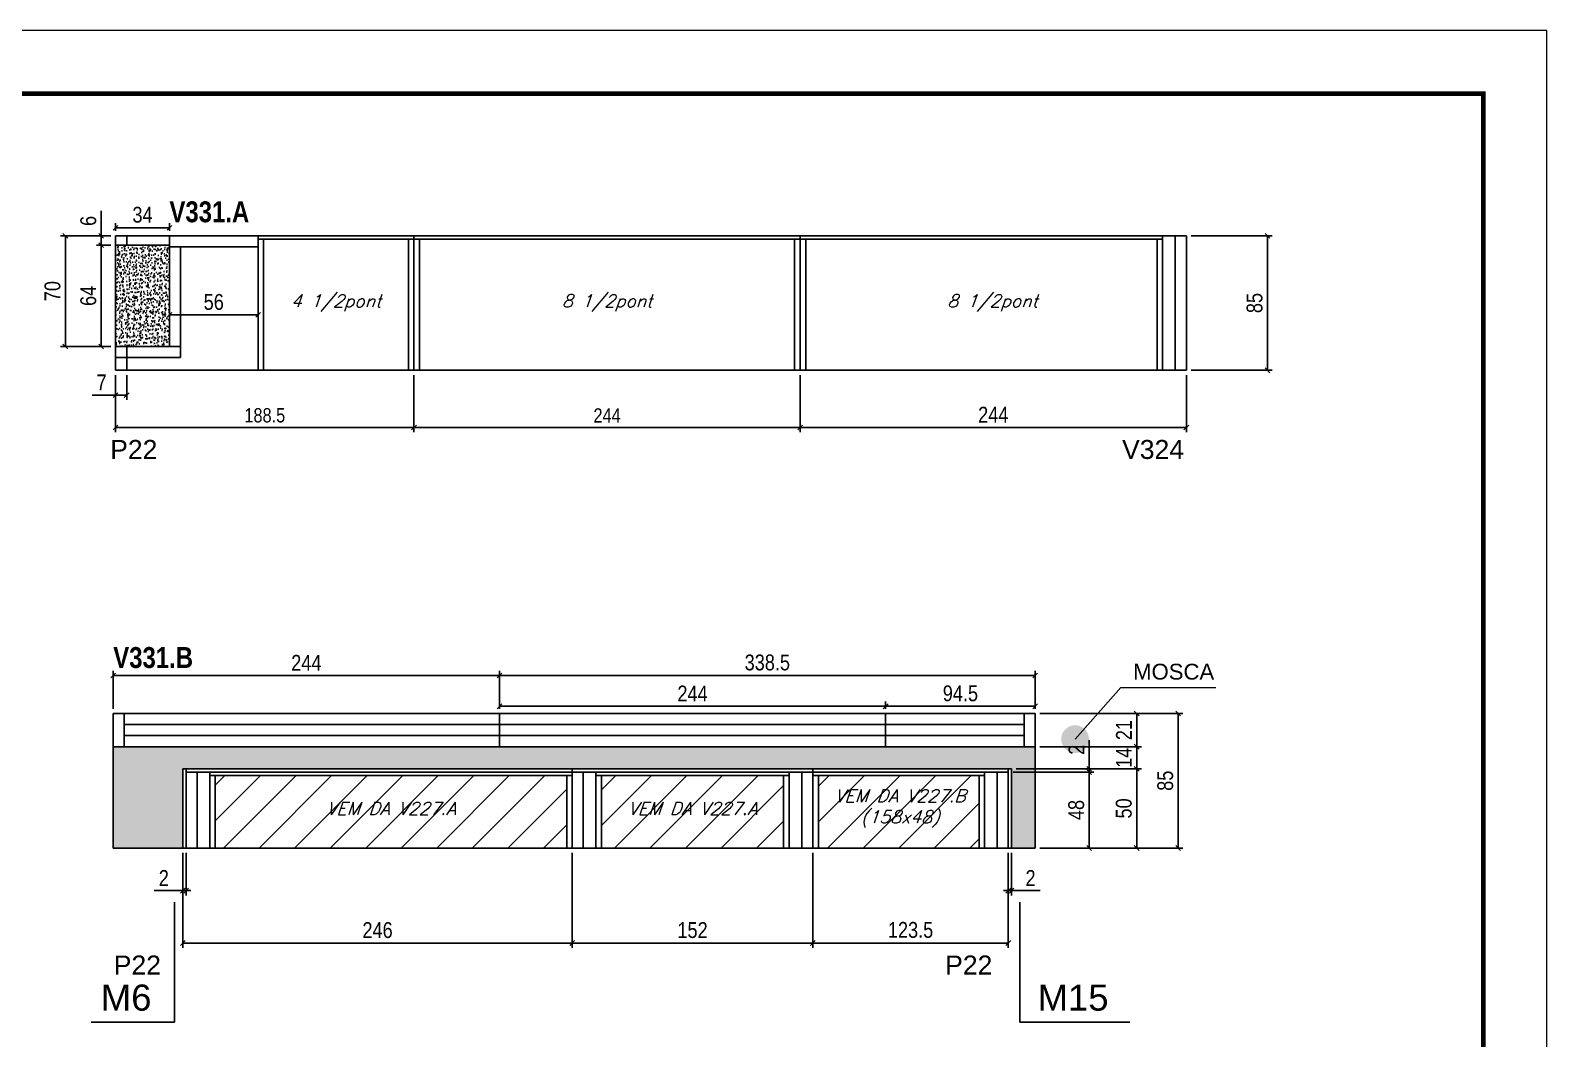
# Model space of a CAD drawing. Extents: x 2603 to 22413, y 1253 to 30260.
# Drawn here: x 16865 to 17823, y 23489 to 24126 of the extents above; entities that cross this region are included whole.
import ezdxf

# ---------------------------------------------------------------- set-up
doc = ezdxf.new("R2010")
doc.units = 0
doc.linetypes.add('DASHED', pattern=[0.75, 0.5, -0.25])
doc.linetypes.add('HIDDEN', pattern=[0.375, 0.25, -0.125])
for name, color, linetype in [('5', 5, 'Continuous'), ('COTA', 241, 'Continuous'), ('NOMENCLATURA', 7, 'Continuous'), ('Painéis', 200, 'Continuous'), ('SARR_2.2x7', 40, 'Continuous'), ('SARR_3.5x7', 81, 'Continuous'), ('texto', 7, 'Continuous')]:
    doc.layers.add(name, color=color, linetype=linetype)
for name, color, linetype, lineweight in [('CARIMBO', 255, 'Continuous', 9), ('Folhas', 255, 'Continuous', 9), ('Hachura', 251, 'Continuous', 9), ('SARRAFO DE PRESSAO', 251, 'DASHED', 9)]:
    doc.layers.add(name, color=color, linetype=linetype, lineweight=lineweight)
doc.styles.add('ARIAL', font='arial.ttf')
doc.styles.add('COTA TECNICA', font='techl___.ttf', dxfattribs={"height": 10})
doc.styles.add('COTA TECNICA-50', font='techl___.ttf', dxfattribs={"height": 9})
doc.styles.add('Romans', font='romans.shx')
doc.styles.get("Standard").update_dxf_attribs({"font": 'arial.ttf'})
doc.styles.add('TECNICA', font='techb___.ttf', dxfattribs={"height": 10})
doc.dimstyles.new('3x', dxfattribs={"dimtxt": 10, "dimasz": 5, "dimexe": 7, "dimexo": 5, "dimgap": 4, "dimtad": 1, "dimdec": 4, "dimlfac": 0.333333, "dimdsep": 46, "dimtxsty": 'Standard', "dimblk": 'DOT', "dimcen": 0.09, "dimclrd": 1, "dimclre": 1, "dimclrt": 2, "dimadec": 0, "dimazin": 2, "dimtfac": 1, "dimtdec": 4, "dimtmove": 0, "dimatfit": 3, "dimldrblk": 'DOT', "dimfxl": 1, "dimtolj": 1, "dimtzin": 0, "dimlwd": 9, "dimlwe": 9, "dimarcsym": 0})
doc.dimstyles.new('COTA PAINEL-50', dxfattribs={"dimtxt": 9, "dimasz": 3, "dimexe": 3, "dimexo": 3, "dimgap": 3, "dimtad": 1, "dimdec": 1, "dimzin": 12, "dimdsep": 46, "dimtxsty": 'COTA TECNICA-50', "dimblk1": 'OBLIQUE', "dimblk2": 'OBLIQUE', "dimsah": 1, "dimcen": 0.9, "dimclrd": 4, "dimclre": 4, "dimclrt": 240, "dimadec": 1, "dimazin": 3, "dimtfac": 1, "dimtdec": 1, "dimtmove": 0, "dimatfit": 3, "dimfxl": 1, "dimtolj": 1, "dimtzin": 12, "dimarcsym": 0})
doc.dimstyles.new('PAINEL', dxfattribs={"dimtxt": 10, "dimasz": 3, "dimexe": 3, "dimexo": 3, "dimgap": 3, "dimtad": 1, "dimdec": 1, "dimzin": 12, "dimdsep": 46, "dimtxsty": 'COTA TECNICA', "dimblk1": 'OBLIQUE', "dimblk2": 'OBLIQUE', "dimsah": 1, "dimcen": 0.9, "dimclrd": 4, "dimclre": 4, "dimclrt": 240, "dimadec": 1, "dimazin": 3, "dimtfac": 1, "dimtdec": 1, "dimtmove": 0, "dimatfit": 3, "dimfxl": 1, "dimtolj": 1, "dimtzin": 12, "dimarcsym": 0})

# ---------------------------------------------------------------- blocks, each defined once
blk = doc.blocks.new('9999999999')
at = {"layer": 'Folhas'}
blk.add_lwpolyline([(98138.98, 34190.21), (99623.98, 34190.21), (99623.98, 35240.21), (98138.98, 35240.21)], close=True, dxfattribs=at)
at = {"layer": 'Folhas', "color": 30, "const_width": 3}
blk.add_lwpolyline([(98213.98, 34230.21), (99583.98, 34230.21), (99583.98, 35200.21), (98213.98, 35200.21)], close=True, dxfattribs=at)
blk = doc.blocks.new('_Oblique')
at = {"color": 0, "linetype": 'ByBlock', "lineweight": -2}
blk.add_line((-0.5, -0.5), (0.5, 0.5), dxfattribs=at)
blk = doc.blocks.new('*D129')
at = {"layer": 'COTA', "color": 4, "linetype": 'ByBlock', "lineweight": -2, "transparency": 16777216}
for p, q in [((17107.23, 23908.58), (17107.23, 23872.5)), ((17351.23, 23908.58), (17351.23, 23872.5)), ((17351.23, 23875.5), (17107.23, 23875.5))]:
    blk.add_line(p, q, dxfattribs=at)
at = {"layer": 'Defpoints', "color": 0, "linetype": 'ByBlock', "transparency": 16777216}
for p in [(17107.23, 23911.58), (17351.23, 23911.58), (17107.23, 23875.5)]:
    blk.add_point(p, dxfattribs=at)
at = {"layer": 'COTA', "color": 4, "linetype": 'ByBlock', "lineweight": -2, "transparency": 16777216, "xscale": 3, "yscale": 3, "zscale": 3, "rotation": 180}
blk.add_blockref('_Oblique', (17107.23, 23875.5), dxfattribs=at)
at = {"layer": 'COTA', "color": 4, "linetype": 'ByBlock', "lineweight": -2, "transparency": 16777216, "xscale": 3, "yscale": 3, "zscale": 3}
blk.add_blockref('_Oblique', (17351.23, 23875.5), dxfattribs=at)
at = {"layer": 'COTA', "color": 240, "linetype": 'ByBlock', "transparency": 16777216, "insert": (17229.23, 23883.06), "char_height": 9, "attachment_point": 5, "style": 'COTA TECNICA-50'}
blk.add_mtext('\\A1;244', dxfattribs=at)
blk = doc.blocks.new('*D959')
at = {"layer": 'COTA', "color": 4, "linetype": 'ByBlock', "lineweight": -2, "transparency": 16777216}
for p, q in [((16918.73, 23908.58), (16918.73, 23872.5)), ((17107.23, 23908.58), (17107.23, 23872.5)), ((17107.23, 23875.5), (16918.73, 23875.5))]:
    blk.add_line(p, q, dxfattribs=at)
at = {"layer": 'Defpoints', "color": 0, "linetype": 'ByBlock', "transparency": 16777216}
for p in [(16918.73, 23911.58), (17107.23, 23911.58), (16918.73, 23875.5)]:
    blk.add_point(p, dxfattribs=at)
at = {"layer": 'COTA', "color": 4, "linetype": 'ByBlock', "lineweight": -2, "transparency": 16777216, "xscale": 3, "yscale": 3, "zscale": 3, "rotation": 180}
blk.add_blockref('_Oblique', (16918.73, 23875.5), dxfattribs=at)
at = {"layer": 'COTA', "color": 4, "linetype": 'ByBlock', "lineweight": -2, "transparency": 16777216, "xscale": 3, "yscale": 3, "zscale": 3}
blk.add_blockref('_Oblique', (17107.23, 23875.5), dxfattribs=at)
at = {"layer": 'COTA', "color": 240, "linetype": 'ByBlock', "transparency": 16777216, "insert": (17012.98, 23883.11), "char_height": 9, "attachment_point": 5, "style": 'COTA TECNICA-50'}
blk.add_mtext('\\A1;188.5', dxfattribs=at)
blk = doc.blocks.new('*D960')
at = {"layer": 'COTA', "color": 4, "linetype": 'ByBlock', "lineweight": -2, "transparency": 16777216}
for p, q in [((17351.23, 23908.58), (17351.23, 23872.5)), ((17595.23, 23908.58), (17595.23, 23872.5)), ((17351.23, 23875.5), (17595.23, 23875.5))]:
    blk.add_line(p, q, dxfattribs=at)
at = {"layer": 'Defpoints', "color": 0, "linetype": 'ByBlock', "transparency": 16777216}
for p in [(17351.23, 23911.58), (17595.23, 23911.58), (17595.23, 23875.5)]:
    blk.add_point(p, dxfattribs=at)
at = {"layer": 'COTA', "color": 4, "linetype": 'ByBlock', "lineweight": -2, "transparency": 16777216, "xscale": 3, "yscale": 3, "zscale": 3, "rotation": 180}
blk.add_blockref('_Oblique', (17351.23, 23875.5), dxfattribs=at)
at = {"layer": 'COTA', "color": 4, "linetype": 'ByBlock', "lineweight": -2, "transparency": 16777216, "xscale": 3, "yscale": 3, "zscale": 3}
blk.add_blockref('_Oblique', (17595.23, 23875.5), dxfattribs=at)
at = {"layer": 'COTA', "color": 240, "linetype": 'ByBlock', "transparency": 16777216, "insert": (17473.23, 23883.57), "char_height": 10, "attachment_point": 5, "style": 'COTA TECNICA'}
blk.add_mtext('\\A1;244', dxfattribs=at)
blk = doc.blocks.new('*D961')
at = {"layer": 'COTA', "color": 4, "linetype": 'ByBlock', "lineweight": -2, "transparency": 16777216}
for p, q in [((17598.23, 23996.58), (17649.47, 23996.58)), ((17646.47, 23911.58), (17646.47, 23996.58)), ((17598.23, 23911.58), (17649.47, 23911.58))]:
    blk.add_line(p, q, dxfattribs=at)
at = {"layer": 'Defpoints', "color": 0, "linetype": 'ByBlock', "transparency": 16777216}
for p in [(17595.23, 23996.58), (17646.47, 23996.58), (17595.23, 23911.58)]:
    blk.add_point(p, dxfattribs=at)
at = {"layer": 'COTA', "color": 4, "linetype": 'ByBlock', "lineweight": -2, "transparency": 16777216, "xscale": 3, "yscale": 3, "zscale": 3}
for p, rotation in [((17646.47, 23996.58), 90), ((17646.47, 23911.58), 270)]:
    blk.add_blockref('_Oblique', p, dxfattribs=dict(at, rotation=rotation))
at = {"layer": 'COTA', "color": 240, "linetype": 'ByBlock', "transparency": 16777216, "insert": (17638.34, 23954.08), "char_height": 10, "attachment_point": 5, "rotation": 90, "style": 'COTA TECNICA'}
blk.add_mtext('\\A1;85', dxfattribs=at)
blk = doc.blocks.new('*D962')
at = {"layer": 'COTA', "color": 4, "linetype": 'ByBlock', "lineweight": -2, "transparency": 16777216}
for p, q in [((16918.73, 23908.58), (16918.73, 23892.87)), ((16925.73, 23908.58), (16925.73, 23892.87)), ((16918.73, 23895.87), (16904, 23895.87)), ((16925.73, 23895.87), (16918.73, 23895.87))]:
    blk.add_line(p, q, dxfattribs=at)
at = {"layer": 'Defpoints', "color": 0, "linetype": 'ByBlock', "transparency": 16777216}
for p in [(16918.73, 23911.58), (16925.73, 23911.58), (16918.73, 23895.87)]:
    blk.add_point(p, dxfattribs=at)
at = {"layer": 'COTA', "color": 4, "linetype": 'ByBlock', "lineweight": -2, "transparency": 16777216, "xscale": 3, "yscale": 3, "zscale": 3, "rotation": 180}
blk.add_blockref('_Oblique', (16918.73, 23895.87), dxfattribs=at)
at = {"layer": 'COTA', "color": 4, "linetype": 'ByBlock', "lineweight": -2, "transparency": 16777216, "xscale": 3, "yscale": 3, "zscale": 3}
blk.add_blockref('_Oblique', (16925.73, 23895.87), dxfattribs=at)
at = {"layer": 'COTA', "color": 240, "linetype": 'ByBlock', "transparency": 16777216, "insert": (16909.87, 23903.94), "char_height": 10, "attachment_point": 5, "style": 'COTA TECNICA'}
blk.add_mtext('\\A1;7', dxfattribs=at)
blk = doc.blocks.new('*D963')
at = {"layer": 'COTA', "color": 4, "linetype": 'ByBlock', "lineweight": -2, "transparency": 16777216}
for p, q in [((16915.73, 23990.58), (16906.61, 23990.58)), ((16909.61, 23926.58), (16909.61, 23990.58)), ((16915.73, 23926.58), (16906.61, 23926.58))]:
    blk.add_line(p, q, dxfattribs=at)
at = {"layer": 'Defpoints', "color": 0, "linetype": 'ByBlock', "transparency": 16777216}
for p in [(16909.61, 23990.58), (16918.73, 23990.58), (16918.73, 23926.58)]:
    blk.add_point(p, dxfattribs=at)
at = {"layer": 'COTA', "color": 4, "linetype": 'ByBlock', "lineweight": -2, "transparency": 16777216, "xscale": 3, "yscale": 3, "zscale": 3}
for p, rotation in [((16909.61, 23990.58), 90), ((16909.61, 23926.58), 270)]:
    blk.add_blockref('_Oblique', p, dxfattribs=dict(at, rotation=rotation))
at = {"layer": 'COTA', "color": 240, "linetype": 'ByBlock', "transparency": 16777216, "insert": (16901.51, 23958.58), "char_height": 10, "attachment_point": 5, "rotation": 90, "style": 'COTA TECNICA'}
blk.add_mtext('\\A1;64', dxfattribs=at)
blk = doc.blocks.new('*D964')
at = {"layer": 'COTA', "color": 4, "linetype": 'ByBlock', "lineweight": -2, "transparency": 16777216}
for p, q in [((16915.73, 23996.58), (16883.98, 23996.58)), ((16886.98, 23926.58), (16886.98, 23996.58)), ((16915.73, 23926.58), (16883.98, 23926.58))]:
    blk.add_line(p, q, dxfattribs=at)
at = {"layer": 'Defpoints', "color": 0, "linetype": 'ByBlock', "transparency": 16777216}
for p in [(16886.98, 23996.58), (16918.73, 23996.58), (16918.73, 23926.58)]:
    blk.add_point(p, dxfattribs=at)
at = {"layer": 'COTA', "color": 4, "linetype": 'ByBlock', "lineweight": -2, "transparency": 16777216, "xscale": 3, "yscale": 3, "zscale": 3}
for p, rotation in [((16886.98, 23996.58), 90), ((16886.98, 23926.58), 270)]:
    blk.add_blockref('_Oblique', p, dxfattribs=dict(at, rotation=rotation))
at = {"layer": 'COTA', "color": 240, "linetype": 'ByBlock', "transparency": 16777216, "insert": (16878.87, 23961.58), "char_height": 10, "attachment_point": 5, "rotation": 90, "style": 'COTA TECNICA'}
blk.add_mtext('\\A1;70', dxfattribs=at)
blk = doc.blocks.new('*D965')
at = {"layer": 'COTA', "color": 4, "linetype": 'ByBlock', "lineweight": -2, "transparency": 16777216}
for p, q in [((16909.61, 23996.58), (16909.61, 24012.25)), ((16915.73, 23996.58), (16906.61, 23996.58)), ((16915.73, 23990.58), (16906.61, 23990.58)), ((16909.61, 23990.58), (16909.61, 23996.58))]:
    blk.add_line(p, q, dxfattribs=at)
at = {"layer": 'Defpoints', "color": 0, "linetype": 'ByBlock', "transparency": 16777216}
for p in [(16909.61, 23996.58), (16918.73, 23996.58), (16918.73, 23990.58)]:
    blk.add_point(p, dxfattribs=at)
at = {"layer": 'COTA', "color": 4, "linetype": 'ByBlock', "lineweight": -2, "transparency": 16777216, "xscale": 3, "yscale": 3, "zscale": 3}
for p, rotation in [((16909.61, 23996.58), 90), ((16909.61, 23990.58), 270)]:
    blk.add_blockref('_Oblique', p, dxfattribs=dict(at, rotation=rotation))
at = {"layer": 'COTA', "color": 240, "linetype": 'ByBlock', "transparency": 16777216, "insert": (16901.51, 24005.92), "char_height": 10, "attachment_point": 5, "rotation": 90, "style": 'COTA TECNICA'}
blk.add_mtext('\\A1;6', dxfattribs=at)
blk = doc.blocks.new('*D966')
at = {"layer": 'COTA', "color": 4, "linetype": 'ByBlock', "lineweight": -2, "transparency": 16777216}
for p, q in [((16918.73, 23999.58), (16918.73, 24004.56)), ((16952.73, 24001.56), (16918.73, 24001.56)), ((16952.73, 23999.58), (16952.73, 24004.56))]:
    blk.add_line(p, q, dxfattribs=at)
at = {"layer": 'Defpoints', "color": 0, "linetype": 'ByBlock', "transparency": 16777216}
for p in [(16918.73, 24001.56), (16918.73, 23996.58), (16952.73, 23996.58)]:
    blk.add_point(p, dxfattribs=at)
at = {"layer": 'COTA', "color": 4, "linetype": 'ByBlock', "lineweight": -2, "transparency": 16777216, "xscale": 3, "yscale": 3, "zscale": 3, "rotation": 180}
blk.add_blockref('_Oblique', (16918.73, 24001.56), dxfattribs=at)
at = {"layer": 'COTA', "color": 4, "linetype": 'ByBlock', "lineweight": -2, "transparency": 16777216, "xscale": 3, "yscale": 3, "zscale": 3}
blk.add_blockref('_Oblique', (16952.73, 24001.56), dxfattribs=at)
at = {"layer": 'COTA', "color": 240, "linetype": 'ByBlock', "transparency": 16777216, "insert": (16935.73, 24009.78), "char_height": 10, "attachment_point": 5, "style": 'COTA TECNICA'}
blk.add_mtext('\\A1;34', dxfattribs=at)
blk = doc.blocks.new('*D967')
at = {"layer": 'COTA', "color": 4, "linetype": 'ByBlock', "lineweight": -2, "transparency": 16777216}
for p, q in [((16952.73, 23958.58), (16952.73, 23943.58)), ((17008.73, 23951.08), (17008.73, 23943.58)), ((16952.73, 23946.58), (17008.73, 23946.58))]:
    blk.add_line(p, q, dxfattribs=at)
at = {"layer": 'Defpoints', "color": 0, "linetype": 'ByBlock', "transparency": 16777216}
for p in [(16952.73, 23961.58), (17008.73, 23954.08), (17008.73, 23946.58)]:
    blk.add_point(p, dxfattribs=at)
at = {"layer": 'COTA', "color": 4, "linetype": 'ByBlock', "lineweight": -2, "transparency": 16777216, "xscale": 3, "yscale": 3, "zscale": 3, "rotation": 180}
blk.add_blockref('_Oblique', (16952.73, 23946.58), dxfattribs=at)
at = {"layer": 'COTA', "color": 4, "linetype": 'ByBlock', "lineweight": -2, "transparency": 16777216, "xscale": 3, "yscale": 3, "zscale": 3}
blk.add_blockref('_Oblique', (17008.73, 23946.58), dxfattribs=at)
at = {"layer": 'COTA', "color": 240, "linetype": 'ByBlock', "transparency": 16777216, "insert": (16980.73, 23954.69), "char_height": 10, "attachment_point": 5, "style": 'COTA TECNICA'}
blk.add_mtext('\\A1;56', dxfattribs=at)
blk = doc.blocks.new('*D968')
at = {"layer": 'COTA', "color": 4, "linetype": 'ByBlock', "lineweight": -2, "transparency": 16777216}
for p, q in [((16961.23, 23606.88), (16961.23, 23546.88)), ((17207.23, 23606.88), (17207.23, 23546.88)), ((17207.23, 23549.88), (16961.23, 23549.88))]:
    blk.add_line(p, q, dxfattribs=at)
at = {"layer": 'Defpoints', "color": 0, "linetype": 'ByBlock', "transparency": 16777216}
for p in [(16961.23, 23609.88), (17207.23, 23609.88), (16961.23, 23549.88)]:
    blk.add_point(p, dxfattribs=at)
at = {"layer": 'COTA', "color": 4, "linetype": 'ByBlock', "lineweight": -2, "transparency": 16777216, "xscale": 3, "yscale": 3, "zscale": 3, "rotation": 180}
blk.add_blockref('_Oblique', (16961.23, 23549.88), dxfattribs=at)
at = {"layer": 'COTA', "color": 4, "linetype": 'ByBlock', "lineweight": -2, "transparency": 16777216, "xscale": 3, "yscale": 3, "zscale": 3}
blk.add_blockref('_Oblique', (17207.23, 23549.88), dxfattribs=at)
at = {"layer": 'COTA', "color": 240, "linetype": 'ByBlock', "transparency": 16777216, "insert": (17084.23, 23557.98), "char_height": 10, "attachment_point": 5, "style": 'COTA TECNICA'}
blk.add_mtext('\\A1;246', dxfattribs=at)
blk = doc.blocks.new('*D969')
at = {"layer": 'COTA', "color": 4, "linetype": 'ByBlock', "lineweight": -2, "transparency": 16777216}
for p, q in [((17207.23, 23606.88), (17207.23, 23546.88)), ((17359.23, 23606.88), (17359.23, 23546.88)), ((17207.23, 23549.88), (17359.23, 23549.88))]:
    blk.add_line(p, q, dxfattribs=at)
at = {"layer": 'Defpoints', "color": 0, "linetype": 'ByBlock', "transparency": 16777216}
for p in [(17207.23, 23609.88), (17359.23, 23609.88), (17359.23, 23549.88)]:
    blk.add_point(p, dxfattribs=at)
at = {"layer": 'COTA', "color": 4, "linetype": 'ByBlock', "lineweight": -2, "transparency": 16777216, "xscale": 3, "yscale": 3, "zscale": 3, "rotation": 180}
blk.add_blockref('_Oblique', (17207.23, 23549.88), dxfattribs=at)
at = {"layer": 'COTA', "color": 4, "linetype": 'ByBlock', "lineweight": -2, "transparency": 16777216, "xscale": 3, "yscale": 3, "zscale": 3}
blk.add_blockref('_Oblique', (17359.23, 23549.88), dxfattribs=at)
at = {"layer": 'COTA', "color": 240, "linetype": 'ByBlock', "transparency": 16777216, "insert": (17283.23, 23557.99), "char_height": 10, "attachment_point": 5, "style": 'COTA TECNICA'}
blk.add_mtext('\\A1;152', dxfattribs=at)
blk = doc.blocks.new('*D970')
at = {"layer": 'COTA', "color": 4, "linetype": 'ByBlock', "lineweight": -2, "transparency": 16777216}
for p, q in [((17359.23, 23606.88), (17359.23, 23546.88)), ((17482.73, 23606.88), (17482.73, 23546.88)), ((17359.23, 23549.88), (17482.73, 23549.88))]:
    blk.add_line(p, q, dxfattribs=at)
at = {"layer": 'Defpoints', "color": 0, "linetype": 'ByBlock', "transparency": 16777216}
for p in [(17359.23, 23609.88), (17482.73, 23609.88), (17482.73, 23549.88)]:
    blk.add_point(p, dxfattribs=at)
at = {"layer": 'COTA', "color": 4, "linetype": 'ByBlock', "lineweight": -2, "transparency": 16777216, "xscale": 3, "yscale": 3, "zscale": 3, "rotation": 180}
blk.add_blockref('_Oblique', (17359.23, 23549.88), dxfattribs=at)
at = {"layer": 'COTA', "color": 4, "linetype": 'ByBlock', "lineweight": -2, "transparency": 16777216, "xscale": 3, "yscale": 3, "zscale": 3}
blk.add_blockref('_Oblique', (17482.73, 23549.88), dxfattribs=at)
at = {"layer": 'COTA', "color": 240, "linetype": 'ByBlock', "transparency": 16777216, "insert": (17420.98, 23558.1), "char_height": 10, "attachment_point": 5, "style": 'COTA TECNICA'}
blk.add_mtext('\\A1;123.5', dxfattribs=at)
blk = doc.blocks.new('*D971')
at = {"layer": 'COTA', "color": 4, "linetype": 'ByBlock', "lineweight": -2, "transparency": 16777216}
for p, q in [((16961.23, 23606.88), (16961.23, 23579.95)), ((16963.23, 23606.88), (16963.23, 23579.95)), ((16961.23, 23582.95), (16943.12, 23582.95)), ((16963.23, 23582.95), (16961.23, 23582.95)), ((16963.23, 23582.95), (16966.23, 23582.95))]:
    blk.add_line(p, q, dxfattribs=at)
at = {"layer": 'Defpoints', "color": 0, "linetype": 'ByBlock', "transparency": 16777216}
for p in [(16961.23, 23609.88), (16963.23, 23609.88), (16961.23, 23582.95)]:
    blk.add_point(p, dxfattribs=at)
at = {"layer": 'COTA', "color": 4, "linetype": 'ByBlock', "lineweight": -2, "transparency": 16777216, "xscale": 3, "yscale": 3, "zscale": 3}
blk.add_blockref('_Oblique', (16961.23, 23582.95), dxfattribs=at)
at = {"layer": 'COTA', "color": 4, "linetype": 'ByBlock', "lineweight": -2, "transparency": 16777216, "xscale": 3, "yscale": 3, "zscale": 3, "rotation": 180}
blk.add_blockref('_Oblique', (16963.23, 23582.95), dxfattribs=at)
at = {"layer": 'COTA', "color": 240, "linetype": 'ByBlock', "transparency": 16777216, "insert": (16949.18, 23590.95), "char_height": 10, "attachment_point": 5, "style": 'COTA TECNICA'}
blk.add_mtext('\\A1;2', dxfattribs=at)
blk = doc.blocks.new('*D130')
at = {"layer": 'COTA', "color": 4, "linetype": 'ByBlock', "lineweight": -2, "transparency": 16777216}
for p, q in [((17482.73, 23606.88), (17482.73, 23579.95)), ((17484.73, 23606.88), (17484.73, 23579.95)), ((17482.73, 23582.95), (17479.73, 23582.95)), ((17482.73, 23582.95), (17484.73, 23582.95)), ((17484.73, 23582.95), (17502.84, 23582.95))]:
    blk.add_line(p, q, dxfattribs=at)
at = {"layer": 'Defpoints', "color": 0, "linetype": 'ByBlock', "transparency": 16777216}
for p in [(17482.73, 23609.88), (17484.73, 23609.88), (17484.73, 23582.95)]:
    blk.add_point(p, dxfattribs=at)
at = {"layer": 'COTA', "color": 4, "linetype": 'ByBlock', "lineweight": -2, "transparency": 16777216, "xscale": 3, "yscale": 3, "zscale": 3}
blk.add_blockref('_Oblique', (17482.73, 23582.95), dxfattribs=at)
at = {"layer": 'COTA', "color": 4, "linetype": 'ByBlock', "lineweight": -2, "transparency": 16777216, "xscale": 3, "yscale": 3, "zscale": 3, "rotation": 180}
blk.add_blockref('_Oblique', (17484.73, 23582.95), dxfattribs=at)
at = {"layer": 'COTA', "color": 240, "linetype": 'ByBlock', "transparency": 16777216, "insert": (17496.79, 23590.95), "char_height": 10, "attachment_point": 5, "style": 'COTA TECNICA'}
blk.add_mtext('\\A1;2', dxfattribs=at)
blk = doc.blocks.new('*D972')
at = {"layer": 'COTA', "color": 4, "linetype": 'ByBlock', "lineweight": -2, "transparency": 16777216}
for p, q in [((16917.23, 23697.88), (16917.23, 23721.77)), ((17161.23, 23697.88), (17161.23, 23721.77)), ((16917.23, 23718.77), (17161.23, 23718.77))]:
    blk.add_line(p, q, dxfattribs=at)
at = {"layer": 'Defpoints', "color": 0, "linetype": 'ByBlock', "transparency": 16777216}
for p in [(17161.23, 23718.77), (16917.23, 23694.88), (17161.23, 23694.88)]:
    blk.add_point(p, dxfattribs=at)
at = {"layer": 'COTA', "color": 4, "linetype": 'ByBlock', "lineweight": -2, "transparency": 16777216, "xscale": 3, "yscale": 3, "zscale": 3, "rotation": 180}
blk.add_blockref('_Oblique', (16917.23, 23718.77), dxfattribs=at)
at = {"layer": 'COTA', "color": 4, "linetype": 'ByBlock', "lineweight": -2, "transparency": 16777216, "xscale": 3, "yscale": 3, "zscale": 3}
blk.add_blockref('_Oblique', (17161.23, 23718.77), dxfattribs=at)
at = {"layer": 'COTA', "color": 240, "linetype": 'ByBlock', "transparency": 16777216, "insert": (17039.23, 23726.84), "char_height": 10, "attachment_point": 5, "style": 'COTA TECNICA'}
blk.add_mtext('\\A1;244', dxfattribs=at)
blk = doc.blocks.new('*D973')
at = {"layer": 'COTA', "color": 4, "linetype": 'ByBlock', "lineweight": -2, "transparency": 16777216}
for p, q in [((17161.23, 23697.88), (17161.23, 23721.77)), ((17499.73, 23697.88), (17499.73, 23721.77)), ((17161.23, 23718.77), (17499.73, 23718.77))]:
    blk.add_line(p, q, dxfattribs=at)
at = {"layer": 'Defpoints', "color": 0, "linetype": 'ByBlock', "transparency": 16777216}
for p in [(17499.73, 23718.77), (17161.23, 23694.88), (17499.73, 23694.88)]:
    blk.add_point(p, dxfattribs=at)
at = {"layer": 'COTA', "color": 4, "linetype": 'ByBlock', "lineweight": -2, "transparency": 16777216, "xscale": 3, "yscale": 3, "zscale": 3, "rotation": 180}
blk.add_blockref('_Oblique', (17161.23, 23718.77), dxfattribs=at)
at = {"layer": 'COTA', "color": 4, "linetype": 'ByBlock', "lineweight": -2, "transparency": 16777216, "xscale": 3, "yscale": 3, "zscale": 3}
blk.add_blockref('_Oblique', (17499.73, 23718.77), dxfattribs=at)
at = {"layer": 'COTA', "color": 240, "linetype": 'ByBlock', "transparency": 16777216, "insert": (17330.48, 23727.01), "char_height": 10, "attachment_point": 5, "style": 'COTA TECNICA'}
blk.add_mtext('\\A1;338.5', dxfattribs=at)
blk = doc.blocks.new('*D974')
at = {"layer": 'COTA', "color": 4, "linetype": 'ByBlock', "lineweight": -2, "transparency": 16777216}
for p, q in [((17161.23, 23697.88), (17161.23, 23702.37)), ((17405.23, 23697.88), (17405.23, 23702.37)), ((17161.23, 23699.37), (17405.23, 23699.37))]:
    blk.add_line(p, q, dxfattribs=at)
at = {"layer": 'Defpoints', "color": 0, "linetype": 'ByBlock', "transparency": 16777216}
for p in [(17161.23, 23694.88), (17405.23, 23699.37), (17405.23, 23694.88)]:
    blk.add_point(p, dxfattribs=at)
at = {"layer": 'COTA', "color": 4, "linetype": 'ByBlock', "lineweight": -2, "transparency": 16777216, "xscale": 3, "yscale": 3, "zscale": 3, "rotation": 180}
blk.add_blockref('_Oblique', (17161.23, 23699.37), dxfattribs=at)
at = {"layer": 'COTA', "color": 4, "linetype": 'ByBlock', "lineweight": -2, "transparency": 16777216, "xscale": 3, "yscale": 3, "zscale": 3}
blk.add_blockref('_Oblique', (17405.23, 23699.37), dxfattribs=at)
at = {"layer": 'COTA', "color": 240, "linetype": 'ByBlock', "transparency": 16777216, "insert": (17283.23, 23707.45), "char_height": 10, "attachment_point": 5, "style": 'COTA TECNICA'}
blk.add_mtext('\\A1;244', dxfattribs=at)
blk = doc.blocks.new('*D975')
at = {"layer": 'COTA', "color": 4, "linetype": 'ByBlock', "lineweight": -2, "transparency": 16777216}
for p, q in [((17405.23, 23697.88), (17405.23, 23702.37)), ((17499.73, 23697.88), (17499.73, 23702.37)), ((17405.23, 23699.37), (17499.73, 23699.37))]:
    blk.add_line(p, q, dxfattribs=at)
at = {"layer": 'Defpoints', "color": 0, "linetype": 'ByBlock', "transparency": 16777216}
for p in [(17405.23, 23694.88), (17499.73, 23699.37), (17499.73, 23694.88)]:
    blk.add_point(p, dxfattribs=at)
at = {"layer": 'COTA', "color": 4, "linetype": 'ByBlock', "lineweight": -2, "transparency": 16777216, "xscale": 3, "yscale": 3, "zscale": 3, "rotation": 180}
blk.add_blockref('_Oblique', (17405.23, 23699.37), dxfattribs=at)
at = {"layer": 'COTA', "color": 4, "linetype": 'ByBlock', "lineweight": -2, "transparency": 16777216, "xscale": 3, "yscale": 3, "zscale": 3}
blk.add_blockref('_Oblique', (17499.73, 23699.37), dxfattribs=at)
at = {"layer": 'COTA', "color": 240, "linetype": 'ByBlock', "transparency": 16777216, "insert": (17452.48, 23707.51), "char_height": 10, "attachment_point": 5, "style": 'COTA TECNICA'}
blk.add_mtext('\\A1;94.5', dxfattribs=at)
blk = doc.blocks.new('*D938')
at = {"layer": 'COTA', "color": 4, "linetype": 'ByBlock', "lineweight": -2, "transparency": 16777216}
for p, q in [((17487.73, 23659.88), (17566.84, 23659.88)), ((17563.84, 23609.88), (17563.84, 23659.88)), ((17502.73, 23609.88), (17566.84, 23609.88))]:
    blk.add_line(p, q, dxfattribs=at)
at = {"layer": 'Defpoints', "color": 0, "linetype": 'ByBlock', "transparency": 16777216}
for p in [(17484.73, 23659.88), (17563.84, 23659.88), (17499.73, 23609.88)]:
    blk.add_point(p, dxfattribs=at)
at = {"layer": 'COTA', "color": 4, "linetype": 'ByBlock', "lineweight": -2, "transparency": 16777216, "xscale": 3, "yscale": 3, "zscale": 3}
for p, rotation in [((17563.84, 23659.88), 90), ((17563.84, 23609.88), 270)]:
    blk.add_blockref('_Oblique', p, dxfattribs=dict(at, rotation=rotation))
at = {"layer": 'COTA', "color": 240, "linetype": 'ByBlock', "transparency": 16777216, "insert": (17555.73, 23634.88), "char_height": 10, "attachment_point": 5, "rotation": 90, "style": 'COTA TECNICA'}
blk.add_mtext('\\A1;50', dxfattribs=at)
blk = doc.blocks.new('*D939')
at = {"layer": 'COTA', "color": 4, "linetype": 'ByBlock', "lineweight": -2, "transparency": 16777216}
for p, q in [((17502.73, 23673.88), (17566.84, 23673.88)), ((17563.84, 23659.88), (17563.84, 23673.88)), ((17487.73, 23659.88), (17566.84, 23659.88))]:
    blk.add_line(p, q, dxfattribs=at)
at = {"layer": 'Defpoints', "color": 0, "linetype": 'ByBlock', "transparency": 16777216}
for p in [(17499.73, 23673.88), (17563.84, 23673.88), (17484.73, 23659.88)]:
    blk.add_point(p, dxfattribs=at)
at = {"layer": 'COTA', "color": 4, "linetype": 'ByBlock', "lineweight": -2, "transparency": 16777216, "xscale": 3, "yscale": 3, "zscale": 3}
for p, rotation in [((17563.84, 23673.88), 90), ((17563.84, 23659.88), 270)]:
    blk.add_blockref('_Oblique', p, dxfattribs=dict(at, rotation=rotation))
at = {"layer": 'COTA', "color": 240, "linetype": 'ByBlock', "transparency": 16777216, "insert": (17555.77, 23666.88), "char_height": 10, "attachment_point": 5, "rotation": 90, "style": 'COTA TECNICA'}
blk.add_mtext('\\A1;14', dxfattribs=at)
blk = doc.blocks.new('*D940')
at = {"layer": 'COTA', "color": 4, "linetype": 'ByBlock', "lineweight": -2, "transparency": 16777216}
for p, q in [((17502.73, 23694.88), (17566.84, 23694.88)), ((17563.84, 23694.88), (17563.84, 23673.88)), ((17502.73, 23673.88), (17566.84, 23673.88))]:
    blk.add_line(p, q, dxfattribs=at)
at = {"layer": 'Defpoints', "color": 0, "linetype": 'ByBlock', "transparency": 16777216}
for p in [(17499.73, 23694.88), (17499.73, 23673.88), (17563.84, 23673.88)]:
    blk.add_point(p, dxfattribs=at)
at = {"layer": 'COTA', "color": 4, "linetype": 'ByBlock', "lineweight": -2, "transparency": 16777216, "xscale": 3, "yscale": 3, "zscale": 3}
for p, rotation in [((17563.84, 23694.88), 90), ((17563.84, 23673.88), 270)]:
    blk.add_blockref('_Oblique', p, dxfattribs=dict(at, rotation=rotation))
at = {"layer": 'COTA', "color": 240, "linetype": 'ByBlock', "transparency": 16777216, "insert": (17555.79, 23684.38), "char_height": 10, "attachment_point": 5, "rotation": 90, "style": 'COTA TECNICA'}
blk.add_mtext('\\A1;21', dxfattribs=at)
blk = doc.blocks.new('*D941')
at = {"layer": 'COTA', "color": 4, "linetype": 'ByBlock', "lineweight": -2, "transparency": 16777216}
for p, q in [((17502.73, 23694.88), (17593.05, 23694.88)), ((17590.05, 23609.88), (17590.05, 23694.88)), ((17502.73, 23609.88), (17593.05, 23609.88))]:
    blk.add_line(p, q, dxfattribs=at)
at = {"layer": 'Defpoints', "color": 0, "linetype": 'ByBlock', "transparency": 16777216}
for p in [(17499.73, 23694.88), (17590.05, 23694.88), (17499.73, 23609.88)]:
    blk.add_point(p, dxfattribs=at)
at = {"layer": 'COTA', "color": 4, "linetype": 'ByBlock', "lineweight": -2, "transparency": 16777216, "xscale": 3, "yscale": 3, "zscale": 3}
for p, rotation in [((17590.05, 23694.88), 90), ((17590.05, 23609.88), 270)]:
    blk.add_blockref('_Oblique', p, dxfattribs=dict(at, rotation=rotation))
at = {"layer": 'COTA', "color": 240, "linetype": 'ByBlock', "transparency": 16777216, "insert": (17581.92, 23652.38), "char_height": 10, "attachment_point": 5, "rotation": 90, "style": 'COTA TECNICA'}
blk.add_mtext('\\A1;85', dxfattribs=at)
blk = doc.blocks.new('*D3264')
at = {"layer": 'COTA', "color": 4, "lineweight": -2, "transparency": 16777216}
for p, q in [((17485.73, 23657.88), (17536.78, 23657.88)), ((17533.78, 23609.88), (17533.78, 23657.88)), ((17502.73, 23609.88), (17536.78, 23609.88))]:
    blk.add_line(p, q, dxfattribs=at)
at = {"layer": 'Defpoints', "color": 0, "transparency": 16777216}
for p in [(17482.73, 23657.88), (17533.78, 23657.88), (17499.73, 23609.88)]:
    blk.add_point(p, dxfattribs=at)
at = {"layer": 'COTA', "color": 4, "lineweight": -2, "transparency": 16777216, "xscale": 3, "yscale": 3, "zscale": 3}
for p, rotation in [((17533.78, 23657.88), 90), ((17533.78, 23609.88), 270)]:
    blk.add_blockref('_Oblique', p, dxfattribs=dict(at, rotation=rotation))
at = {"layer": 'COTA', "color": 240, "transparency": 16777216, "insert": (17525.68, 23633.88), "char_height": 10, "attachment_point": 5, "rotation": 90, "style": 'COTA TECNICA'}
blk.add_mtext('\\A1;48', dxfattribs=at)
blk = doc.blocks.new('*D3265')
at = {"layer": 'COTA', "color": 4, "lineweight": -2, "transparency": 16777216}
for p, q in [((17533.78, 23659.88), (17533.78, 23677.99)), ((17485.73, 23657.88), (17536.78, 23657.88)), ((17487.73, 23659.88), (17536.78, 23659.88)), ((17533.78, 23657.88), (17533.78, 23659.88)), ((17533.78, 23657.88), (17533.78, 23654.88))]:
    blk.add_line(p, q, dxfattribs=at)
at = {"layer": 'Defpoints', "color": 0, "transparency": 16777216}
for p in [(17482.73, 23657.88), (17484.73, 23659.88), (17533.78, 23659.88)]:
    blk.add_point(p, dxfattribs=at)
at = {"layer": 'COTA', "color": 4, "lineweight": -2, "transparency": 16777216, "xscale": 3, "yscale": 3, "zscale": 3}
for p, rotation in [((17533.78, 23659.88), 270), ((17533.78, 23657.88), 90)]:
    blk.add_blockref('_Oblique', p, dxfattribs=dict(at, rotation=rotation))
at = {"layer": 'COTA', "color": 240, "transparency": 16777216, "insert": (17525.78, 23671.93), "char_height": 10, "attachment_point": 5, "rotation": 90, "style": 'COTA TECNICA'}
blk.add_mtext('\\A1;2', dxfattribs=at)
blk = doc.blocks.new('_Dot')
at = {"color": 0, "linetype": 'ByBlock', "lineweight": -2}
blk.add_line((-0.5, 0), (-1, 0), dxfattribs=at)
at = {"color": 0, "linetype": 'ByBlock', "const_width": 0.5}
blk.add_lwpolyline([(-0.25, 0, 1), (0.25, 0, 1)], format="xyb", close=True, dxfattribs=at)

msp = doc.modelspace()

# ---------------------------------------------------------------- hatches: boundary and pattern name
at = {"layer": 'COTA', "linetype": 'ByBlock'}
h = msp.add_hatch(dxfattribs=at)
h.set_pattern_fill('AR-CONC', color=256, scale=0.03)
h.set_pattern_definition([(50, (-115771.353, -4963.9002), (5.46554007, -0.47817257), [0.5715, -6.2865]), (355, (-115771.353, -4963.9), (-1.05730264, 5.73170536), [0.4572, -5.02921753]), (100.4514447, (-115770.8977, -4963.94), (4.40823741, 5.25353256), [0.48570026, -5.34270734]), (46.1842, (-115771.353, -4962.376), (8.13237123, -1.26126984), [0.85725, -9.42975]), (96.6355576, (-115770.6755, -4962.481), (7.122124, 7.42278374), [0.7285507, -8.01406824]), (351.184151, (-115771.353, -4962.376), (7.122124, 7.42278374), [0.685799, -7.54379196]), (21, (-115770.591, -4962.7572), (4.54843174, -3.06795595), [0.5715, -6.2865]), (326, (-115770.591, -4962.757), (1.85406085, 5.52563898), [0.4572, -5.0292]), (71.451445, (-115770.212, -4963.013), (6.40249258, 2.45768307), [0.48570026, -5.34269813]), (37.5, (-115771.3532, -4963.9002), (0.092658098, 2.536651166), [0, -4.96824, 0, -5.1054, 0, -5.04825]), (7.5, (-115771.3532, -4963.9002), (2.004589875, 3.005417245), [0, -2.91084, 0, -4.85394, 0, -1.92405]), (327.5, (-115773.0525, -4963.9002), (4.067717855, -0.17186232), [0, -1.905, 0, -5.9436, 0, -7.8867]), (317.5, (-115773.8145, -4963.9002), (4.44387544, 0.76279473), [0, -2.4765, 0, -3.94716, 0, -5.6007])])
h.paths.add_polyline_path([(16952.73, 23990.58), (16918.73, 23990.58), (16918.73, 23926.58), (16952.73, 23926.58)])
h = msp.add_hatch(dxfattribs=at)
h.set_pattern_fill('AR-CONC', color=256, scale=0.03)
h.set_pattern_definition([(50, (-115866.6203, -5351.9134), (5.46554007, -0.47817257), [0.5715, -6.2865]), (355, (-115866.62, -5351.9134), (-1.05730264, 5.73170536), [0.4572, -5.02921753]), (100.4514447, (-115866.165, -5351.953), (4.40823741, 5.25353256), [0.48570026, -5.34270734]), (46.1842, (-115866.62, -5350.3894), (8.13237123, -1.26126984), [0.85725, -9.42975]), (96.6355576, (-115865.9426, -5350.4945), (7.122124, 7.42278374), [0.7285507, -8.01406824]), (351.184151, (-115866.62, -5350.389), (7.122124, 7.42278374), [0.685799, -7.54379196]), (21, (-115865.8583, -5350.7704), (4.54843174, -3.06795595), [0.5715, -6.2865]), (326, (-115865.858, -5350.7704), (1.85406085, 5.52563898), [0.4572, -5.0292]), (71.451445, (-115865.479, -5351.026), (6.40249258, 2.45768307), [0.48570026, -5.34269813]), (37.5, (-115866.6203, -5351.9134), (0.092658098, 2.536651166), [0, -4.96824, 0, -5.1054, 0, -5.04825]), (7.5, (-115866.6203, -5351.9134), (2.004589875, 3.005417245), [0, -2.91084, 0, -4.85394, 0, -1.92405]), (327.5, (-115868.3195, -5351.9134), (4.067717855, -0.17186232), [0, -1.905, 0, -5.9436, 0, -7.8867]), (317.5, (-115869.0815, -5351.9134), (4.44387544, 0.76279473), [0, -2.4765, 0, -3.94716, 0, -5.6007])])
h.paths.add_polyline_path([(16961.23, 23609.88), (16961.23, 23659.88), (17484.73, 23659.88), (17484.73, 23609.88), (17499.73, 23609.88), (17499.73, 23673.88), (16917.23, 23673.88), (16917.23, 23609.88)])
at = {"layer": 'Hachura', "linetype": 'ByBlock'}
h = msp.add_hatch(dxfattribs=at)
h.set_pattern_fill('ANSI31', color=256, scale=5)
h.paths.add_polyline_path([(17203.73, 23609.88), (17203.73, 23655.68), (16981.73, 23655.68), (16981.73, 23609.88)])
h.paths.add_polyline_path([(17340.73, 23609.88), (17340.73, 23655.68), (17225.73, 23655.68), (17225.73, 23609.88)])
h = msp.add_hatch(dxfattribs=at)
h.set_pattern_fill('ANSI31', color=256, scale=5)
h.paths.add_polyline_path([(17464.23, 23609.88), (17464.23, 23655.68), (17362.73, 23655.68), (17362.73, 23609.88)])

# ---------------------------------------------------------------- linework, layer by layer
at = {"layer": 'COTA', "linetype": 'ByBlock'}
for p, q in [((16918.73, 23926.58), (16918.73, 23990.58)), ((17580.23, 23996.58), (17580.23, 23911.58)), ((16917.23, 23609.88), (16917.23, 23673.88)), ((17499.73, 23609.88), (17499.73, 23673.88)), ((16961.23, 23609.88), (16917.23, 23609.88)), ((17484.73, 23609.88), (17499.73, 23609.88))]:
    msp.add_line(p, q, dxfattribs=at)
at = {"layer": 'COTA'}
for p, q in [((16952.73, 23926.58), (16959.73, 23926.58)), ((16959.73, 23926.58), (16959.73, 23919.58))]:
    msp.add_line(p, q, dxfattribs=at)
at = {"layer": 'NOMENCLATURA', "linetype": 'Continuous'}
for p, q in [((16955.88, 23575.72), (16955.88, 23499.97)), ((17490.08, 23575.72), (17490.08, 23499.97)), ((16903.33, 23499.97), (16955.88, 23499.97)), ((17559.46, 23499.97), (17490.08, 23499.97))]:
    msp.add_line(p, q, dxfattribs=at)
at = {"layer": 'Painéis', "linetype": 'Continuous'}
for p, q in [((16918.73, 23996.58), (16918.73, 23990.58)), ((17595.23, 23996.58), (16918.73, 23996.58)), ((16952.73, 23990.58), (16918.73, 23990.58)), ((16952.73, 23996.58), (16952.73, 23926.58)), ((17107.23, 23911.58), (17107.23, 23996.58)), ((17351.23, 23911.58), (17351.23, 23996.58)), ((17595.23, 23911.58), (17595.23, 23996.58)), ((16918.73, 23926.58), (16918.73, 23911.58)), ((16952.73, 23926.58), (16918.73, 23926.58)), ((16918.73, 23911.58), (17595.23, 23911.58)), ((16917.23, 23694.88), (17499.73, 23694.88)), ((16917.23, 23673.88), (16917.23, 23694.88)), ((17161.23, 23673.88), (17161.23, 23694.88)), ((17405.23, 23673.88), (17405.23, 23694.88)), ((17499.73, 23673.88), (17499.73, 23694.88)), ((16917.23, 23673.88), (17499.73, 23673.88)), ((16961.23, 23609.88), (16961.23, 23659.88)), ((16961.23, 23659.88), (17484.73, 23659.88)), ((16963.23, 23609.88), (16963.23, 23659.88)), ((17207.23, 23609.88), (17207.23, 23659.88)), ((17359.23, 23609.88), (17359.23, 23659.88)), ((17482.73, 23609.88), (17482.73, 23659.88)), ((17484.73, 23609.88), (17484.73, 23659.88)), ((17484.73, 23609.88), (16961.23, 23609.88))]:
    msp.add_line(p, q, dxfattribs=at)
msp.add_lwpolyline([(16963.23, 23657.88), (17482.73, 23657.88), (17482.73, 23659.88), (16963.23, 23659.88)], close=True, dxfattribs=at)
at = {"layer": 'SARR_2.2x7', "linetype": 'HIDDEN'}
for p, q in [((16925.73, 23996.58), (16925.73, 23990.58)), ((16925.73, 23926.58), (16925.73, 23911.58))]:
    msp.add_line(p, q, dxfattribs=at)
at = {"layer": 'SARR_2.2x7', "linetype": 'Continuous'}
for p, q in [((17008.73, 23989.58), (16952.73, 23989.58)), ((16959.73, 23989.58), (16959.73, 23926.58)), ((17107.23, 23994.38), (17008.73, 23994.38)), ((17351.23, 23994.38), (17107.23, 23994.38)), ((17580.23, 23994.38), (17351.23, 23994.38)), ((17588.23, 23911.58), (17588.23, 23996.58)), ((16959.73, 23919.58), (16918.73, 23919.58)), ((16924.23, 23673.88), (16924.23, 23694.88)), ((17492.73, 23673.88), (17492.73, 23694.88)), ((16924.23, 23687.88), (17161.23, 23687.88)), ((17161.23, 23687.88), (17492.73, 23687.88)), ((16924.23, 23680.88), (17161.23, 23680.88)), ((17161.23, 23680.88), (17492.73, 23680.88)), ((16970.23, 23657.88), (16970.23, 23609.88)), ((16978.23, 23655.68), (17207.23, 23655.68)), ((17214.23, 23657.88), (17214.23, 23609.88)), ((17222.23, 23655.68), (17344.23, 23655.68)), ((17352.23, 23657.88), (17352.23, 23609.88)), ((17359.23, 23655.68), (17467.73, 23655.68)), ((17475.73, 23657.88), (17475.73, 23609.88))]:
    msp.add_line(p, q, dxfattribs=at)
at = {"layer": 'SARR_3.5x7'}
for p, q in [((17008.73, 23996.58), (17008.73, 23911.58)), ((17012.23, 23994.38), (17012.23, 23911.58)), ((17103.73, 23994.38), (17103.73, 23911.58)), ((17110.73, 23994.38), (17110.73, 23911.58)), ((17347.73, 23994.38), (17347.73, 23911.58)), ((17354.73, 23994.38), (17354.73, 23911.58)), ((17576.73, 23994.38), (17576.73, 23911.58)), ((16978.23, 23657.88), (16978.23, 23609.88)), ((16981.73, 23655.68), (16981.73, 23609.88)), ((17203.73, 23655.68), (17203.73, 23609.88)), ((17222.23, 23657.88), (17222.23, 23609.88)), ((17225.73, 23655.68), (17225.73, 23609.88)), ((17340.73, 23655.68), (17340.73, 23609.88)), ((17344.23, 23657.88), (17344.23, 23609.88)), ((17362.73, 23655.68), (17362.73, 23609.88)), ((17464.23, 23655.68), (17464.23, 23609.88)), ((17467.73, 23657.88), (17467.73, 23609.88))]:
    msp.add_line(p, q, dxfattribs=at)

# ---------------------------------------------------------------- block references
at = {"layer": 'SARRAFO DE PRESSAO', "color": 6, "linetype": 'ByBlock'}
msp.add_blockref('9999999999', (-81801.1, -11113.91), dxfattribs=at)

# ---------------------------------------------------------------- texts
at = {"layer": '5', "linetype": 'Continuous'}
for s, p in [('P22', (16915.3, 23855.6)), ('V324', (17554.63, 23855.6)), ('P22', (16917.56, 23529.98)), ('P22', (17442.84, 23529.98))]:
    msp.add_text(s, height=12, rotation=0.00004, dxfattribs=at).set_placement(p)
at = {"layer": 'CARIMBO', "style": 'ARIAL'}
msp.add_text('MOSCA', height=10, dxfattribs=at).set_placement((17561.6, 23716.25))
at = {"layer": 'NOMENCLATURA', "style": 'TECNICA'}
for s, p in [('V331.A', (16952.73, 24005.1)), ('V331.B', (16917.23, 23723.59))]:
    msp.add_text(s, height=13.2, dxfattribs=at).set_placement(p)
at = {"layer": 'NOMENCLATURA', "linetype": 'Continuous'}
for s, p in [('M6', (16909.37, 23507.17)), ('M15', (17501.24, 23507.17))]:
    msp.add_text(s, height=16.5, dxfattribs=at).set_placement(p)
at = {"layer": 'texto', "color": 2, "char_height": 8, "attachment_point": 5, "style": 'Romans'}
for s, insert in [('{\\Q19;\\C256;4 1/2pont}', (17057.98, 23954.08)), ('{\\Q19;\\C256;8 1/2pont}', (17229.23, 23954.08)), ('{\\Q19;\\C256;8 1/2pont}', (17472.73, 23954.08)), ('{\\Q19;\\C256;VEM DA V227.B\\P(158x48)}', (17414.36, 23634.88)), ('{\\Q19;\\C256;VEM DA V227.A}', (17092.73, 23634.88)), ('{\\Q19;\\C256;VEM DA V227.A}', (17283.23, 23634.88))]:
    msp.add_mtext(s, dxfattribs=dict(at, insert=insert))

# ---------------------------------------------------------------- dimensions: what is measured, and where the dimension line sits
at = {"layer": 'COTA', "linetype": 'ByBlock'}
for base, p1, p2, angle, picture, middle in [((16909.61, 23996.58), (16918.73, 23990.58), (16918.73, 23996.58), 90, '*D965', (16901.51, 24005.92)), ((16886.98, 23996.58), (16918.73, 23926.58), (16918.73, 23996.58), 90, '*D964', (16878.87, 23961.58)), ((16909.61, 23990.58), (16918.73, 23926.58), (16918.73, 23990.58), 90, '*D963', (16901.51, 23958.58)), ((17646.47, 23996.58), (17595.23, 23911.58), (17595.23, 23996.58), 90, '*D961', (17638.34, 23954.08)), ((17563.84, 23673.88), (17499.73, 23694.88), (17499.73, 23673.88), 90, '*D940', (17555.79, 23684.38)), ((17590.05, 23694.88), (17499.73, 23609.88), (17499.73, 23694.88), 90, '*D941', (17581.92, 23652.38)), ((17563.84, 23659.88), (17499.73, 23609.88), (17484.73, 23659.88), 90, '*D938', (17555.73, 23634.88)), ((16961.23, 23549.88), (17207.23, 23609.88), (16961.23, 23609.88), 180, '*D968', (17084.23, 23557.98)), ((17484.73, 23582.95), (17482.73, 23609.88), (17484.73, 23609.88), 180, '*D130', (17496.79, 23590.95))]:
    dim = msp.add_linear_dim(base=base, p1=p1, p2=p2, angle=angle, dimstyle='PAINEL', dxfattribs=at)
    dim.commit()
    dim.dimension.update_dxf_attribs({"geometry": picture, "text_midpoint": middle})
for base, p1, p2, picture, middle in [((16918.73, 24001.56), (16952.73, 23996.58), (16918.73, 23996.58), '*D966', (16935.73, 24009.78)), ((17008.73, 23946.58), (16952.73, 23961.58), (17008.73, 23954.08), '*D967', (16980.73, 23954.69)), ((16918.73, 23895.87), (16925.73, 23911.58), (16918.73, 23911.58), '*D962', (16909.87, 23903.94)), ((17595.23, 23875.5), (17351.23, 23911.58), (17595.23, 23911.58), '*D960', (17473.23, 23883.57)), ((17161.23, 23718.77), (16917.23, 23694.88), (17161.23, 23694.88), '*D972', (17039.23, 23726.84)), ((17405.23, 23699.37), (17161.23, 23694.88), (17405.23, 23694.88), '*D974', (17283.23, 23707.45)), ((16961.23, 23582.95), (16963.23, 23609.88), (16961.23, 23609.88), '*D971', (16949.18, 23590.95)), ((17359.23, 23549.88), (17207.23, 23609.88), (17359.23, 23609.88), '*D969', (17283.23, 23557.99))]:
    dim = msp.add_linear_dim(base=base, p1=p1, p2=p2, dimstyle='PAINEL', dxfattribs=at)
    dim.commit()
    dim.dimension.update_dxf_attribs({"geometry": picture, "text_midpoint": middle})
dim = msp.add_linear_dim(base=(16918.73, 23875.5), p1=(17107.23, 23911.58), p2=(16918.73, 23911.58), angle=180, dimstyle='COTA PAINEL-50', override={"dimarcsym": 1}, dxfattribs=at)
dim.commit()
dim.dimension.update_dxf_attribs({"geometry": '*D959', "text_midpoint": (17012.98, 23883.11)})
for base, p1, p2, dimstyle, override, picture, middle in [((17107.23, 23875.5), (17351.23, 23911.58), (17107.23, 23911.58), 'COTA PAINEL-50', {"dimarcsym": 1}, '*D129', (17229.23, 23883.06)), ((17499.73, 23718.77), (17161.23, 23694.88), (17499.73, 23694.88), 'PAINEL', {"dimtmove": 1}, '*D973', (17330.48, 23727.01)), ((17499.73, 23699.37), (17405.23, 23694.88), (17499.73, 23694.88), 'PAINEL', {"dimtmove": 1}, '*D975', (17452.48, 23707.51)), ((17482.73, 23549.88), (17359.23, 23609.88), (17482.73, 23609.88), 'PAINEL', {"dimtmove": 1}, '*D970', (17420.98, 23558.1))]:
    dim = msp.add_linear_dim(base=base, p1=p1, p2=p2, dimstyle=dimstyle, override=override, dxfattribs=at)
    dim.commit()
    dim.dimension.update_dxf_attribs({"geometry": picture, "text_midpoint": middle})
at = {"layer": 'COTA'}
for base, p1, p2, picture, middle in [((17533.78, 23659.88), (17482.73, 23657.88), (17484.73, 23659.88), '*D3265', (17525.78, 23671.93)), ((17533.78, 23657.88), (17499.73, 23609.88), (17482.73, 23657.88), '*D3264', (17525.68, 23633.88))]:
    dim = msp.add_linear_dim(base=base, p1=p1, p2=p2, angle=90, dimstyle='PAINEL', dxfattribs=at)
    dim.commit()
    dim.dimension.update_dxf_attribs({"geometry": picture, "text_midpoint": middle})
at = {"layer": 'COTA', "linetype": 'ByBlock'}
dim = msp.add_linear_dim(base=(17563.84, 23673.88), p1=(17484.73, 23659.88), p2=(17499.73, 23673.88), angle=90, dimstyle='PAINEL', dxfattribs=at)
dim.commit()
dim.dimension.update_dxf_attribs({"geometry": '*D939', "text_midpoint": (17563.84, 23666.88), "dimtype": 160})

# ---------------------------------------------------------------- leaders
at = {"layer": 'Hachura'}
msp.add_leader([(17524.96, 23678.65), (17553.81, 23711.25), (17613.88, 23711.25)], dimstyle='3x', override={"dimasz": 17.5, "dimgap": 4, "dimtad": 0}, dxfattribs=at)

doc.saveas('drawing.dxf')
